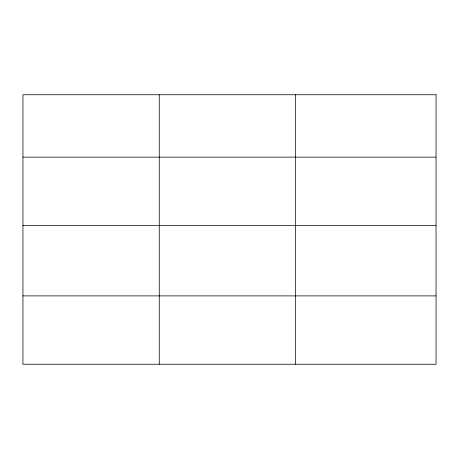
<?xml version="1.0" encoding="UTF-8"?>
<svg xmlns="http://www.w3.org/2000/svg" width="459" height="459" viewBox="0 0 459 459"><rect width="100%" height="100%" fill="white"/><g stroke="black" fill="none" stroke-linecap="round" stroke-linejoin="round"><path stroke-width="0.69" d="M22.95 157.133L436.05 157.133M22.95 225.478L436.05 225.478M22.95 295.894L436.05 295.894M295.596 94.761L295.596 364.239M159.273 94.761L159.273 364.239M436.05 94.761L22.95 94.761L22.95 364.239L436.05 364.239L436.05 94.761"/></g></svg>
